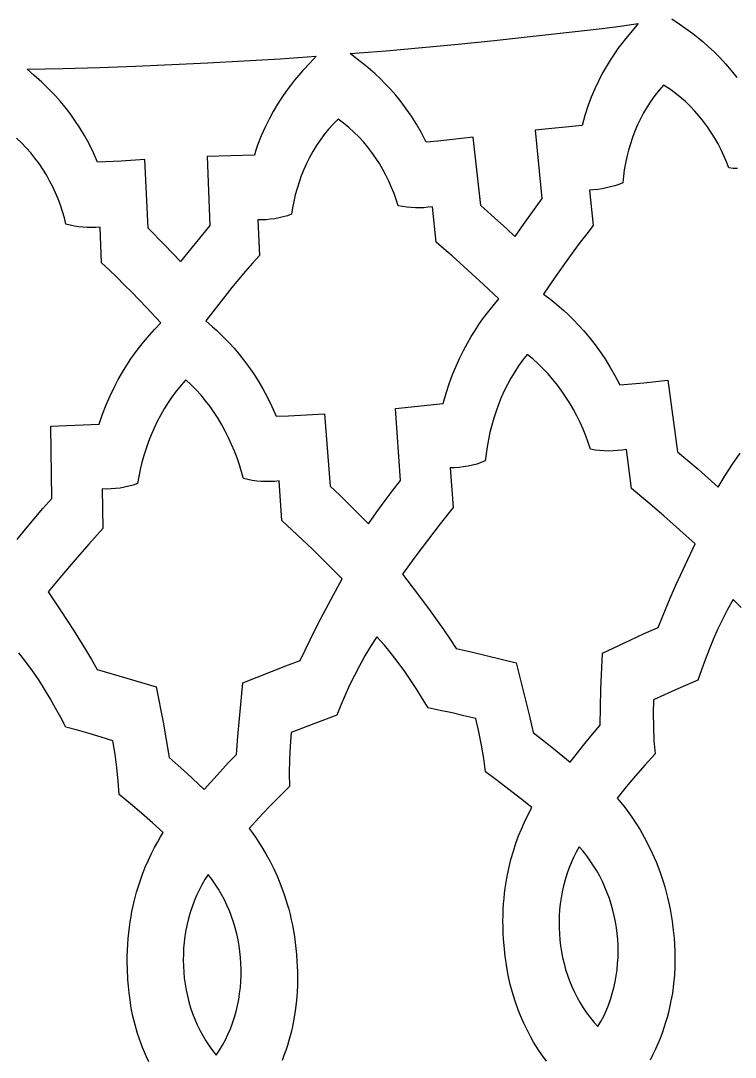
# Model space of a CAD drawing. Extents: x -550 to 550, y -550 to 550.
# Drawn here: x 6.1 to 53.7, y -425.7 to -356.7 of the extents above; entities that cross this region are included whole.
import ezdxf

# ---------------------------------------------------------------- set-up
doc = ezdxf.new("R2010")
doc.units = 0
doc.layers.add('LAYER_1', color=18, linetype='CONTINUOUS')
doc.layers.add('LAYER_10', color=4, linetype='CONTINUOUS')

msp = doc.modelspace()

# ---------------------------------------------------------------- linework, layer by layer
at = {"layer": 'LAYER_1'}
msp.add_lwpolyline([(0, 549.9999999999998, 0.4142135623730951), (-550, -4.34e-14, 0.4142135623730951), (0, -549.9999999999998, 0.4142135623730951), (550, -4.34e-14, 0.4142135623730951)], format="xyb", close=True, dxfattribs=at)
for points in [[(49.43655776977539, -356.5488891601562), (49.93269915495598, -356.8815768533098), (50.52149219735655, -357.2932883211879), (50.84415776855409, -357.5326547057844), (51.18221586830434, -357.7964291162249), (51.53307636802321, -358.0861622465635), (51.89414913912659, -358.4034047908547), (52.2628440530304, -358.7497074431526), (52.63657098115054, -359.1266208975114), (53.01273979490292, -359.5356958479856), (53.38876036570345, -359.9784829886293), (53.76204256496802, -360.4565330134967)], [(53.80996377332261, -366.5230067789379), (53.52480600864261, -366.5019443227186), (53.24172210693359, -366.4683227539062), (53.08400098865577, -366.0638340592049), (52.91102210684299, -365.6626208225478), (52.72279917095163, -365.2657011018217), (52.51934589043807, -364.8740929549132), (52.30067597475868, -364.4888144397088), (52.06680313336983, -364.1108836140952), (51.81774107572791, -363.7413185359591), (51.55350351128929, -363.3811372631869), (51.27410414951035, -363.0313578536654), (50.97955669984745, -362.6929983652811), (50.66987487175699, -362.3670768559208), (50.34507237469533, -362.0546113834708), (50.00516291811885, -361.7566200058179), (49.65016021148393, -361.4741207808488), (49.28007796424694, -361.2081317664498), (48.89492988586426, -360.9596710205078), (48.59090252611531, -361.3055872698352), (48.30594947087014, -361.664073287202), (48.03981421534458, -362.0341709526643), (47.7922402547545, -362.4149221462782), (47.56297108431575, -362.8053687480996), (47.35175019924418, -363.2045526381846), (47.15832109475564, -363.6115156965892), (46.98242726606598, -364.0252998033695), (46.82381220839105, -364.4449468385815), (46.68221941694673, -364.8694986822812), (46.55739238694885, -365.2979972145246), (46.44907461361326, -365.7294843153679), (46.35700959215583, -366.1630018648669), (46.28094081779239, -366.5975917430778), (46.22061178573882, -367.0322958300567), (46.17576599121094, -367.4661560058594), (45.91054623554222, -367.5692079562505), (45.64015041584236, -367.660509706334), (45.36540731709911, -367.7398511236744), (45.08714572430027, -367.807022075836), (44.80619442243362, -367.8618124303835), (44.52338219648696, -367.904012054881), (44.23953783144805, -367.9334108168932), (43.95549011230469, -367.9497985839844), (44.21244430541992, -370.3070983886719), (43.77503744066272, -370.8595158399792), (43.34665714481623, -371.4189917808662), (42.92613934779088, -371.9845452277193), (42.51231997949708, -372.5551951969249), (41.70012024874579, -373.7078607679391), (40.9007453918457, -374.869140625), (41.38125950465992, -375.2379917290685), (41.65302778449951, -375.4565893740241), (41.94270794597884, -375.6994580586564), (42.24797828861145, -375.9677150162621), (42.56651711191087, -376.262477480138), (42.89600271539066, -376.5848626835812), (43.23411339856436, -376.9359878598882), (43.57852746094552, -377.316970242356), (43.9269232020477, -377.7289270642812), (44.27697892138443, -378.1729755589607), (44.62637291846926, -378.6502329596916), (44.97278349281574, -379.1618164997703), (45.31388894393741, -379.7088434124938), (45.64736757134784, -380.2924309311589), (45.97089767456055, -380.9136962890625), (47.56999703069056, -380.7739314933874), (48.36879019246891, -380.69619362919), (49.16657638549805, -380.6091003417969), (49.82907485961914, -385.3741760253906), (50.51034654947014, -385.9502308336382), (51.18618112495308, -386.5327951398693), (51.85611862703419, -387.1222506029724), (52.51969909667969, -387.7189788818359), (52.99960501465564, -386.9595057197563), (53.48753226815863, -386.2052641479969), (53.98294556195975, -385.4560145561942)], [(5.852840900421143, -391.2073211669922), (6.420034481762789, -390.5140028507639), (6.994589989797527, -389.8268852397), (7.575991714443207, -389.1456556057099), (8.163723945617676, -388.4700012207031), (8.108628273010254, -383.6593627929688), (11.3153247833252, -383.5270690917969), (11.5444700938392, -382.8643882275835), (11.78864961627456, -382.2374002806774), (12.04543746027782, -381.6453505057707), (12.31240773549549, -381.0874841575551), (12.58713455157411, -380.5630464907227), (12.8671920181602, -380.0712827599654), (13.15015424490028, -379.6114382199752), (13.43359534144088, -379.1827581254439), (13.71508941742852, -378.7844877310636), (13.99221058250974, -378.4158722915261), (14.26253294633105, -378.0761570615233), (14.52363061853899, -377.7645872957474), (15.00844832670084, -377.2228651756436), (15.42725658416748, -376.78466796875), (14.46213411009141, -375.7624376291117), (13.48526354828323, -374.7511472283363), (12.99065058635903, -374.2516594242105), (12.49097402475713, -373.7573725078263), (11.98552500422931, -373.2691084468592), (11.47359466552734, -372.7876892089844), (11.37631893157959, -370.4176635742188), (11.09177092892377, -370.4370773954037), (10.80580575759883, -370.4434665251913), (10.51926283671401, -370.4369742816026), (10.23298158537853, -370.4177439826586), (9.947801422701644, -370.3859189463803), (9.664561767792577, -370.3416424907887), (9.384102039760563, -370.2850579339049), (9.107261657714844, -370.21630859375), (8.99885894828379, -369.7948030227454), (8.874920155946796, -369.3747474884464), (8.73533882222965, -368.95714351436), (8.580008488658153, -368.5429926239937), (8.408822696758092, -368.1332963408544), (8.221674988055259, -367.7290561884493), (8.018458904075446, -367.3312736902857), (7.799067986344447, -366.9409503698708), (7.563395776388054, -366.5590877507119), (7.311335815732059, -366.1866873563159), (7.042781645902256, -365.8247507101902), (6.757626808424435, -365.474279335842), (6.455764844824389, -365.1362747567783), (6.137089296627911, -364.8117384965066), (5.801493705360793, -364.5016720785337)], [(54.06753057223659, -395.7309391677771), (53.53268241882324, -395.1969909667969), (53.16007091450616, -395.85986435873), (52.81499405019177, -396.5253312471108), (52.49497958344114, -397.1934478574054), (52.1975552718154, -397.8642704150802), (51.92024887287563, -398.5378551456014), (51.66058814418295, -399.2142582744353), (51.41610084329844, -399.8935360270481), (51.1843147277832, -400.5757446289062), (49.69567166978385, -401.2193791190195), (48.9536021228159, -401.5462236500821), (48.21610260009766, -401.8831176757812), (48.2002352458576, -402.7842319963049), (48.21301682221878, -403.6858498132173), (48.25434457578844, -404.5866142567241), (48.32411575317383, -405.4851684570312), (47.67138606309554, -406.2026962178118), (47.03320495074837, -406.933452665048), (46.4096875754904, -407.6767766030023), (45.80094909667969, -408.4320068359375), (46.0221407215063, -408.6931425679637), (46.26152565548232, -408.989902893305), (46.51551778388223, -409.3225548989975), (46.78053099198056, -409.691365672077), (47.0529791650518, -410.0966022995798), (47.32927618837046, -410.5385318685416), (47.60583594721106, -411.0174214659984), (47.87907232684808, -411.5335381789864), (48.14539921255604, -412.0871490945415), (48.40123048960946, -412.6785212996996), (48.64298004328283, -413.3079218814968), (48.75745351300027, -413.6369662783337), (48.86706175885065, -413.975617926969), (48.97135651649327, -414.323910213282), (49.06988952158744, -414.6818765231523), (49.16221250979248, -415.0495502424593), (49.2478772167677, -415.4269647570825), (49.32643537817241, -415.8141534529016), (49.39743872966593, -416.2111497157958), (49.46043900690756, -416.6179869316449), (49.51498794555664, -417.0346984863281), (49.58989600506453, -417.7577771789596), (49.62101942232664, -418.1788863159525), (49.64285655669902, -418.6368784937025), (49.6516080022603, -419.1296310974394), (49.6434743530891, -419.6550215123924), (49.61465620326406, -420.2109271237912), (49.5613541468638, -420.7952253168651), (49.47976877796694, -421.4057934768435), (49.42718253698186, -421.7202654773062), (49.3661006906521, -422.0405089889561), (49.29604831323751, -422.3662586849468), (49.21655047899792, -422.6972492384322), (49.12713226219314, -423.0332153225658), (49.02731873708301, -423.3738916105012), (48.91663497792735, -423.7190127753923), (48.79460605898601, -424.0683134903928), (48.66075705451879, -424.4215284286562), (48.51461303878553, -424.7783922633363), (48.35569908604606, -425.1386396675867), (48.18354027056021, -425.5020053145611), (47.9976616665878, -425.8682238774133)], [(41.09133294497579, -425.9344776913265), (40.86011604131986, -425.6153380640365), (40.64223746088946, -425.2967473972608), (40.43727954160782, -424.9790706718936), (40.24482462139816, -424.6626728688286), (40.06445503818371, -424.3479189689599), (39.89575312988769, -424.0351739531814), (39.73830123443334, -423.7248028023872), (39.59168168974388, -423.417170497471), (39.45547683374254, -423.1126420193269), (39.21264053949712, -422.5143564669309), (39.00645105508288, -421.9328659923507), (38.83356708388565, -421.3710904427379), (38.69064732929128, -420.8319496652442), (38.57435049468555, -420.3183635070212), (38.48133528345428, -419.8332518152205), (38.40826039898329, -419.3795344369937), (38.35178454465841, -418.9601312194925), (38.27526473999023, -418.2359466552734), (38.24203900082129, -417.8174453021655), (38.219163513944, -417.4068550217337), (38.20618957517654, -417.0042345534263), (38.2026684803371, -416.6096426366914), (38.20815152524386, -416.2231380109774), (38.22219000571501, -415.8447794157324), (38.24433521756874, -415.4746255904046), (38.27413845662323, -415.1127352744424), (38.31115101869668, -414.7591672072939), (38.35492419960727, -414.4139801284074), (38.4609576012126, -413.7489838932132), (38.58864902798472, -413.1182164844457), (38.73440884646911, -412.5221478176908), (38.89464742321127, -411.9612478085343), (39.0657751247567, -411.435986372562), (39.24420231765089, -410.9468334253598), (39.42633936843932, -410.4942588825137), (39.60859664366748, -410.0787326596094), (39.78738450988088, -409.7007246722328), (40.12019348144531, -409.0591430664062), (39.36382435955903, -408.4480994272091), (38.59782270432096, -407.8489818196021), (37.82256633602152, -407.261881480905), (37.03843307495117, -406.6868896484375), (36.9196544499243, -405.7917690732679), (36.77259346072077, -404.9004009604871), (36.59748445178917, -404.0141164861151), (36.39456176757812, -403.1342468261719), (35.60350606289311, -402.9405903729144), (34.80977478664803, -402.7578591142672), (34.01357711469858, -402.5862053175294), (33.21512222290039, -402.42578125), (32.84691757163576, -401.8102197929653), (32.46687798784603, -401.2002280035358), (32.07257498445246, -400.5962955527574), (31.66158007437632, -399.9989121116758), (31.23146477053889, -399.4085673513369), (30.77980058586141, -398.8257509427865), (30.30415903326515, -398.2509525570704), (29.80211162567139, -397.6846618652344), (29.39040134872328, -398.3227420257336), (29.0060307561456, -398.9651248800996), (28.64652847741662, -399.6117103609605), (28.30942314201463, -400.262398400945), (27.99224337941791, -400.9170889326815), (27.69251781910474, -401.5756818887984), (27.40777509055341, -402.2380772019243), (27.13554382324219, -402.9041748046875), (25.61201071897285, -403.4718703531441), (24.09634017944336, -404.0603637695312), (24.02658603442776, -404.9587125060172), (23.98541562632802, -405.8592795015862), (23.97279766659992, -406.7607029621825), (23.98870086669922, -407.66162109375), (23.29413178135979, -408.3366413909486), (22.61329030910761, -409.0257803578058), (21.94633123585997, -409.7283810744711), (21.29340934753418, -410.4437866210938), (21.4985272010145, -410.7180880326758), (21.71969586352314, -411.0290453409826), (21.95331772692189, -411.3767125627085), (22.1957951830726, -411.7611437145475), (22.44353062383707, -412.1823928131939), (22.69292644107714, -412.6405138753416), (22.94038502665461, -413.1355609176849), (23.18230877243132, -413.667587956918), (23.41510007026908, -414.2366490097349), (23.63516131202972, -414.8427980928299), (23.83889488957504, -415.4860892228969), (23.93351455172379, -415.8216799357619), (24.02270319476689, -416.1665764166303), (24.10601111768707, -416.5207854175887), (24.18298861946707, -416.8843136907241), (24.25318599908961, -417.257167988123), (24.31615355553741, -417.6393550618724), (24.37144158779321, -418.0308816640589), (24.41860039483972, -418.4317545467695), (24.4571802756597, -418.8419804620908), (24.48673152923584, -419.2615661621094), (24.51830440398175, -419.987310475423), (24.52425172661398, -420.4092654163107), (24.51874133489596, -420.8674704299635), (24.49809950043536, -421.3595716788397), (24.45865249483984, -421.8832153253975), (24.39672658971708, -422.4360475320954), (24.30864805667473, -423.0157144613916), (24.19074316732047, -423.6198622757443), (24.11945779890377, -423.9303809405851), (24.03933819326198, -424.246137137612), (23.94992513434603, -424.5668366371322), (23.8507594061069, -424.8921852094529), (23.74138179249555, -425.2218886248815), (23.62133307746293, -425.5556526537253), (23.49015404496, -425.8931830662916)], [(14.6198988050505, -425.978229224304), (14.47040781085737, -425.6570592325236), (14.3319222221785, -425.3389488123844), (14.20400991731226, -425.024233560382), (14.08623877455705, -424.7132490730112), (13.87939148857317, -424.1038147781462), (13.70792339061387, -423.5133306997517), (13.56837750706618, -422.9444816097896), (13.45729686431712, -422.3999522802219), (13.3712244887537, -421.8824274830109), (13.30670340676294, -421.3945919901185), (13.26027664473186, -420.9391305735068), (13.22848722904747, -420.5187280051379), (13.19499254226685, -419.7938385009766), (13.18680039836129, -419.3727626291777), (13.18844372161481, -418.9602124818302), (13.19947357037534, -418.5562212749043), (13.21944100299084, -418.1608222243698), (13.24789707780925, -417.7740485461968), (13.28439285317853, -417.3959334563552), (13.32847938744663, -417.0265101708151), (13.37970773896149, -416.6658119055464), (13.43762896607107, -416.3138718765193), (13.5017941271233, -415.9707232997038), (13.64706048444757, -415.3109333665872), (13.81191527771788, -414.6867078339569), (13.99276697371784, -414.0983124295728), (14.18602403923103, -413.5460128811952), (14.38809494104106, -413.0300749165841), (14.59538814593152, -412.5507642634994), (14.80431212068601, -412.1083466497015), (15.01127533208811, -411.7030878029503), (15.21268624692143, -411.3352534510059), (15.40495333196957, -411.0051093216285), (15.58448505401611, -410.7129211425781), (14.86892659987911, -410.0620960623339), (14.14036441264521, -409.4256036233043), (13.40050177873227, -408.8021775977201), (12.65104198455811, -408.1905517578125), (12.58599363156468, -407.2896680066954), (12.49249114575893, -406.3908384280147), (12.37069438483372, -405.4954040274165), (12.22076320648193, -404.6047058105469), (11.44270958486364, -404.3618253828554), (10.66130479115034, -404.129676672145), (9.876745322580259, -403.9084342542683), (9.089227676391602, -403.6982727050781), (8.758454282171758, -403.0608041216023), (8.415538114201723, -402.4281720282894), (8.058026777391808, -401.8007107916796), (7.683467876652327, -401.1787547783133), (7.289409016893591, -400.5626383547306), (6.873397803025913, -399.9526958874716), (6.432981839959606, -399.3492617430767), (5.96570873260498, -398.7526702880859)]]:
    msp.add_lwpolyline(points, dxfattribs=at)
for points in [[(38.99806022644043, -371.0446929931641), (38.43489415667425, -370.5172090014644), (37.86610233545859, -369.9959326118503), (36.7164421081543, -368.9670104980469), (36.21701049804688, -364.4169616699219), (34.65298724136041, -364.6009027310496), (33.87000454999941, -364.684196325577), (33.08631134033203, -364.7602233886719), (32.93128602390337, -364.4482265947163), (32.77271273295911, -364.1462100104917), (32.44626030766658, -363.5714222542271), (32.10963022473999, -363.0344696858605), (31.76549864446495, -362.5339618713748), (31.41654172712701, -362.0685083767527), (31.06543563301176, -361.636718767977), (30.71485652240477, -361.2372026110303), (30.36748055559162, -360.8685694718953), (30.02598389285788, -360.5294289165549), (29.69304269448913, -360.2183905109919), (29.37133312077094, -359.9340638211888), (29.06353133198889, -359.6750584131285), (28.5003557503755, -359.2274497061668), (28.02492523193359, -358.8644409179688), (30.42730333641819, -358.6711026509039), (32.82875877014636, -358.4650569910468), (35.22856408210701, -358.2401707323949), (37.62599182128906, -357.9903106689453), (40.02255368218473, -357.729664951594), (42.41871004177585, -357.4661484715731), (44.81236715440482, -357.1838788922403), (46.00760419759051, -357.0307484601311), (47.20143127441406, -356.8669738769531), (46.81462427757991, -357.3208118298102), (46.3583730461793, -357.8741029484189), (46.1115205877673, -358.1901373434994), (45.85608476501457, -358.533547708361), (45.59499147602139, -358.9051716024514), (45.33116661888805, -359.3058465852184), (45.06753609171484, -359.7364102161096), (44.80702579260205, -360.1977000545729), (44.55256161964999, -360.6905536600558), (44.30706947095892, -361.2158085920063), (44.07347524462915, -361.774302409872), (43.85470483876097, -362.3668726731006), (43.65368415145468, -362.9943569411398), (43.56074429541857, -363.3214535642909), (43.47333908081055, -363.6575927734375), (40.33810424804688, -363.9620971679688), (40.79560852050781, -368.5167541503906), (39.88612988561766, -369.7729467317248), (39.43870303461296, -370.4063946908523)], [(16.73820400238037, -372.7082672119141), (16.20752573777341, -372.1465410229926), (15.67085528539537, -371.5906617159015), (14.58463191986084, -370.4917602539062), (14.35819911956787, -365.9199829101562), (12.78606996845802, -366.0159393286701), (11.21333599090576, -366.1004943847656), (11.07720077387402, -365.7792799482897), (10.93693143078419, -365.4678190340878), (10.64536688823607, -364.873544774126), (10.34139540687295, -364.3164456081208), (10.02777003030638, -363.7952955393129), (9.707243802147905, -363.308868570943), (9.382569766009073, -362.8559387062517), (9.056500965501431, -362.4352799484797), (8.73179044423653, -362.0456663008677), (8.411191245825918, -361.6858717666562), (8.097456413881138, -361.3546703490861), (7.793338992013743, -361.0508360513979), (7.50159202383528, -360.7731428768324), (6.966221622991339, -360.2912759100317), (6.513369560241699, -359.8992614746094), (8.922973027561063, -359.8516689341981), (11.3322643058861, -359.7850350741028), (13.7410909651426, -359.6995180153351), (16.14930057525635, -359.5952758789062), (18.55714080892769, -359.480321464882), (20.96440283443947, -359.3561309652674), (23.37034823315204, -359.2130699293083), (24.57259644163374, -359.1314521943386), (25.77423858642578, -359.04150390625), (25.36008836741777, -359.4721467174988), (24.87155935803951, -359.9988404525442), (24.6064874397655, -360.3006702109435), (24.33132238326369, -360.6294692536355), (24.04889804165567, -360.9862230984015), (23.76204826806302, -361.3719172630225), (23.47360691560733, -361.7875372652797), (23.1864078374102, -362.2340686229544), (22.90328488659321, -362.7124968538278), (22.62707191627793, -363.2238074756809), (22.36060277958596, -363.7689860062951), (22.1067113296389, -364.3490179634514), (21.86823141955832, -364.9648888649313), (21.75565637106846, -365.286571894099), (21.64799690246582, -365.6175842285156), (18.49971580505371, -365.7247009277344), (18.68400955200195, -370.2984619140625), (17.70088772531135, -371.4949350053095), (17.21630440710939, -372.0989682078687)], [(29.23819828033447, -390.1595001220703), (29.76277049161367, -389.4318123724369), (30.29507627091618, -388.7098651335128), (30.83457161213304, -387.9933712226077), (31.38071250915527, -387.2820434570312), (31.03801345825195, -382.4832153320312), (34.23030471801758, -382.1500854492188), (34.41897238714736, -381.4765772304825), (34.62503168518806, -380.8378721467704), (34.84597858423074, -380.2333386357988), (35.07930905636648, -379.6623451352839), (35.32251907368637, -379.1242600829419), (35.57310460828143, -378.6184519164891), (35.82856163224278, -378.1442890736416), (36.08638611766149, -377.7011399921158), (36.34407403662861, -377.2883731096279), (36.59912136123522, -376.9053568638941), (36.8490240635724, -376.5514596926307), (37.09127811573123, -376.2260500335539), (37.54282415787806, -375.6581670028251), (37.9337272644043, -375.1966552734375), (36.90602499116653, -374.2310216318982), (35.86937501085001, -373.2747528549459), (34.81796798317733, -372.3351374967119), (34.28491515774574, -371.8738525227806), (33.74599456787109, -371.4194641113281), (33.50716781616211, -369.0596618652344), (33.22447884514979, -369.0968633222597), (32.93955809509946, -369.1211687736638), (32.65325321698136, -369.1326626866485), (32.36641186176567, -369.1314295284155), (32.07988168042259, -369.1175537661668), (31.79451032392232, -369.0911198671041), (31.51114544323508, -369.0522122984291), (31.23063468933105, -369.0009155273438), (31.097284949092, -368.5871778356243), (30.94851518066467, -368.1758060273012), (30.78427819926301, -367.7678116878748), (30.60452682010097, -367.3642064028458), (30.40921385839251, -366.9660017577145), (30.19829212935159, -366.5742093379814), (29.97171444819216, -366.189840729147), (29.72943363012818, -365.8139075167118), (29.4714024903736, -365.4474212861761), (29.19757384414238, -365.0913936230406), (28.90790050664846, -364.7468361128056), (28.60233529310582, -364.4147603409718), (28.28083101872841, -364.0961778930395), (27.94334049873017, -363.7921003545091), (27.58981654832506, -363.5035393108812), (27.22021198272705, -363.2315063476562), (26.89562153672316, -363.5579772831446), (26.58935973429465, -363.8982370689588), (26.3012305850362, -364.2513052320153), (26.03103809854248, -364.6162012992302), (25.77858628440818, -364.99194479752), (25.54367915222798, -365.3775552538011), (25.32612071159655, -365.7720521949899), (25.12571497210858, -366.1744551480027), (24.94226594335873, -366.5837836397559), (24.77557763494169, -366.9990571971658), (24.62545405645214, -367.4192953471489), (24.49169921748476, -367.8435176166215), (24.37411712763422, -368.2707435325), (24.27251179649521, -368.6999926217007), (24.1866872336624, -369.1302844111401), (24.11644744873047, -369.5606384277344), (23.84739802575349, -369.6540585605331), (23.57307179227431, -369.7341210577941), (23.29447412493426, -369.8007725991745), (23.01261040037472, -369.8539598643309), (22.72848599523702, -369.8936295329206), (22.44310628616253, -369.9197282846006), (22.15747664979259, -369.9322027990279), (21.87260246276855, -369.9309997558594), (21.98812294006348, -372.2994689941406), (21.51841518121653, -372.8233012001207), (21.05728732571443, -373.3547331001032), (20.60363721901435, -373.8927138978787), (20.15636270657345, -374.436192797238), (19.27653184629784, -375.5354417158711), (18.40897750854492, -376.6440734863281), (18.86655579305453, -377.0422294632582), (19.12474208815632, -377.2773602695686), (19.39935243700694, -377.5378253127022), (19.68800630349449, -377.8245988613539), (19.98832315150711, -378.1386551842185), (20.29792244493291, -378.4809685499906), (20.61442364766002, -378.8525132273651), (20.93544622357655, -379.2542634850367), (21.25860963657063, -379.6871935917005), (21.58153335053039, -380.1522778160509), (21.90183682934393, -380.6504904267829), (22.21713953689938, -381.1828056925912), (22.52506093708487, -381.7501978821706), (22.82322049378852, -382.3536412642159), (23.10923767089844, -382.9941101074219), (23.91123731228626, -382.9705397496745), (24.71292855040716, -382.937030989791), (26.31567764282227, -382.8547668457031), (26.69205856323242, -387.6509704589844), (27.33777063808205, -388.2685425442177), (27.97768771077013, -388.8922491667761), (28.61132513896487, -389.5224488512101)], [(42.67545318603516, -406.0328521728516), (43.65808152225851, -404.7864111414407), (44.15763964015143, -404.1702080373434), (44.67146301269531, -403.5661315917969), (44.68574768832926, -402.3701503147723), (44.72230749523452, -401.1744889396904), (44.8207893371582, -398.7837829589844), (46.67086233041322, -397.9046806077549), (47.59962394413839, -397.4733680420812), (48.53632736206055, -397.0599365234375), (48.81373302653901, -396.3522361339242), (49.10335831761348, -395.6494346245266), (49.40340587974685, -394.9508696923048), (49.71207835740206, -394.2558790343189), (50.34810863712976, -392.8739713292956), (50.9970703125, -391.4984130859375), (49.95475284534407, -390.5615464560778), (48.90228813029234, -389.6359532984842), (47.83902606792891, -388.722827827586), (46.76431655883789, -387.8233642578125), (46.4233283996582, -385.2085266113281), (46.12867171076226, -385.2577055008386), (45.83100651280125, -385.2925828473036), (45.53133173992435, -385.313249534326), (45.23064632628069, -385.3197964455088), (44.92994920601943, -385.3123144644552), (44.63023931328971, -385.2908944747682), (44.33251558224068, -385.2556273600509), (44.03777694702148, -385.2066040039062), (43.88434331936438, -384.755554790326), (43.71551141082029, -384.3069176237271), (43.53143695512168, -383.8617766757011), (43.33227568600103, -383.4212161178389), (43.11818333719081, -382.9863201217315), (42.88931564242352, -382.5581728589701), (42.64582833543162, -382.1378585011458), (42.38787714994761, -381.7264612198499), (42.11561781970396, -381.3250651866732), (41.82920607843315, -380.9347545732069), (41.52879765986766, -380.5566135510421), (41.21454829773998, -380.1917262917699), (40.88661372578257, -379.8411769669815), (40.54514967772792, -379.506049748268), (40.19031188730852, -379.1874288072203), (39.82225608825684, -378.8863983154297), (39.52544469611566, -379.2604849703558), (39.24515142201457, -379.648846859459), (38.98130716301945, -380.0504069220966), (38.73384281619616, -380.4640880976258), (38.50268927861056, -380.8888133254038), (38.28777744732851, -381.3235055447877), (38.08903821941587, -381.7670876951349), (37.90640249193851, -382.2184827158025), (37.7398011619623, -382.6766135461478), (37.5891651265531, -383.1404031255281), (37.45442528277676, -383.6087743933004), (37.33551252769916, -384.0806502888221), (37.23235775838616, -384.5549537514504), (37.14489187190361, -385.0306077205424), (37.07304576531739, -385.5065351354556), (37.01675033569336, -385.9816589355469), (36.73965780938929, -386.0919967331805), (36.45588821310646, -386.1871736526285), (36.16665203564343, -386.2673094616283), (35.87315976579875, -386.3325239279169), (35.57662189237094, -386.3829368192315), (35.27824890415856, -386.4186679033093), (34.97925128996014, -386.4398369478874), (34.68083953857422, -386.4465637207031), (34.89095306396484, -389.0746459960938), (34.02055487221662, -390.1658704143356), (33.16724915156193, -391.2707230202677), (32.33100588210381, -392.3885600633315), (31.51179504394531, -393.5187377929688), (32.43697260891538, -394.7307432774769), (33.34782493697055, -395.9539736220665), (33.79399668701222, -396.5721563623687), (34.23192818765374, -397.1959752122634), (34.66006645883799, -397.8263734699415), (35.07685852050781, -398.4642944335938), (36.07809664054427, -398.6930395800825), (37.07583362239353, -398.9371614486059), (38.07311698121742, -399.1833446826702), (39.07299423217773, -399.4182739257812), (39.6660460420304, -401.7328930008499), (39.95022257576145, -402.8931452691951), (40.2126579284668, -404.058349609375), (40.84021603647738, -404.5364102328708), (41.45635506140847, -405.0294517279638)], [(18.31657314300537, -407.8534545898438), (19.37213270913539, -406.6713286932727), (19.90772948272968, -406.0877946266438), (20.45685386657715, -405.5172729492188), (20.54265998206202, -404.3247726549779), (20.65068385399084, -403.1339250515217), (20.89201545715332, -400.7543640136719), (22.79166910630687, -399.9932377917785), (23.74469805284111, -399.621129817425), (24.70455741882324, -399.2674255371094), (25.02476394829573, -398.5746837501726), (25.35575328015272, -397.886991124012), (25.69616149811646, -397.2037800740643), (26.04462468590917, -396.5244830157666), (26.76026030587046, -395.1753605358684), (27.49174880981445, -393.8350830078125), (26.50924997365276, -392.8424454704897), (25.51277637648625, -391.8636745265939), (24.50484771943355, -390.8966011704753), (23.48798370361328, -389.9390563964844), (23.30401229858398, -387.3083190917969), (23.00675137572245, -387.338918836242), (22.70738753486332, -387.3550368317376), (22.40691043955959, -387.356834670593), (22.10630975336429, -387.3444739451175), (21.80657513983041, -387.3181162476205), (21.50869626251099, -387.2779231704113), (21.21366278495903, -387.2240563057993), (20.92246437072754, -387.1566772460938), (20.79619985226505, -386.6966846064308), (20.65442592635366, -386.2381876879324), (20.49723340014243, -385.7822737995439), (20.32471308078043, -385.3300302502105), (20.13695577541673, -384.8825443488773), (19.93405229120039, -384.4409034044895), (19.71609343528048, -384.0061947259922), (19.48317001480607, -383.5795056223307), (19.23537283692622, -383.1619234024501), (18.97279270878999, -382.7545353752956), (18.69552043754646, -382.3584288498124), (18.40364683034468, -381.9746911349457), (18.09726269433374, -381.6044095396406), (17.77645883666268, -381.2486713728424), (17.44132606448059, -380.9085639434961), (17.09195518493652, -380.5851745605469), (16.77318713703093, -380.9399463438123), (16.47006770115838, -381.3100068286267), (16.18259176547514, -381.6942724115731), (15.91075421813748, -382.0916594892348), (15.65454994730164, -382.5010844581948), (15.4139738411239, -382.9214637150365), (15.18902078776052, -383.3517136563427), (14.97968567536776, -383.790750678697), (14.78596339210188, -384.2374911786823), (14.60784882611915, -384.6908515528817), (14.44533686557582, -385.1497481978786), (14.29842239862815, -385.613097510256), (14.16710031343242, -386.0798158865972), (14.05136549814489, -386.5488197234852), (13.9512128409218, -387.0190254175031), (13.86663722991943, -387.4893493652344), (13.58302856946007, -387.5838109376289), (13.29404799035416, -387.6652002105087), (13.00078046908864, -387.7328765069178), (12.70431098215044, -387.7861991499), (12.40572450602651, -387.8245274624992), (12.10610601720378, -387.8472207677593), (11.80654049216919, -387.8536383887241), (11.50811290740967, -387.8431396484375), (11.56064414978027, -390.4791259765625), (10.62647715415152, -391.5135652219193), (9.708577604309816, -392.5626891547446), (8.806943699487277, -393.6258405194749), (7.921573638916016, -394.7023620605469), (8.772619416783272, -395.9699028701134), (9.608710081261538, -397.2477608722713), (10.01713672715848, -397.8926746624554), (10.41701197212258, -398.5427067610475), (10.80673160862533, -399.1987035048008), (11.18469142913818, -399.8615112304688), (13.15136232488394, -400.4400561601963), (15.11571979522705, -401.0266723632812), (15.56932675247507, -403.3735756926982), (15.78363009893702, -404.5492251047718), (15.9759407043457, -405.728515625), (16.57388523849613, -406.2449480078645), (17.15951749046251, -406.7756276936597)], [(44.5258903503418, -423.6386108398438), (44.72387956105212, -423.2955061436656), (44.9060387888581, -422.9417049300914), (45.07238231003384, -422.5782415865891), (45.22292440085349, -422.2061505006273), (45.35767933759116, -421.8264660596742), (45.47666139652097, -421.4402226511981), (45.57988485391704, -421.0484546626674), (45.66736398605352, -420.6521964815503), (45.73911306920451, -420.2524824953151), (45.79514637964414, -419.8503470914303), (45.83547819364652, -419.4468246573641), (45.86012278748581, -419.0429495805848), (45.86909443743611, -418.6397562485607), (45.86240741977155, -418.2382790487602), (45.84007601076625, -417.8395523686515), (45.80211448669434, -417.4446105957031), (45.75389914151963, -417.052080495105), (45.69008407883561, -416.6593229133665), (45.61086459749617, -416.2672921685954), (45.51643599635516, -415.8769425788995), (45.40699357426644, -415.4892284623866), (45.28273263008388, -415.1051041371643), (45.14384846266135, -414.7255239213406), (44.9905363708527, -414.3514421330232), (44.82299165351181, -413.98381309032), (44.64140960949253, -413.6235911113387), (44.44598553764874, -413.2717305141872), (44.23691473683429, -412.9291856169732), (44.01439250590306, -412.5969107378045), (43.7786141437089, -412.275860194789), (43.52977494910568, -411.9669883060344), (43.26807022094727, -411.6712493896484), (43.07418025230433, -412.016664621419), (42.89548305487266, -412.3721339501358), (42.73198377313303, -412.7366946618006), (42.58368755156623, -413.1093840424155), (42.45059953465302, -413.4892393779822), (42.33272486687417, -413.8752979545028), (42.23006869271047, -414.266597057979), (42.14263615664268, -414.6621739744127), (42.07043240315157, -415.0610659898057), (42.01346257671793, -415.46231039016), (41.97173182182253, -415.8649444614775), (41.94524528294613, -416.2680054897601), (41.9340081045695, -416.6705307610096), (41.93802543117344, -417.0715575612278), (41.95730240723871, -417.4701231764167), (41.99184417724609, -417.8652648925781), (42.0366921231202, -418.2583115554232), (42.09756733680535, -418.6518661039547), (42.17427911634044, -419.044899347207), (42.26663675976436, -419.436382094215), (42.37444956511602, -419.825285154013), (42.49752683043433, -420.210579335636), (42.6356778537582, -420.5912354481183), (42.78871193312651, -420.9662243004946), (42.95643836657818, -421.3345167017995), (43.13866645215211, -421.6950834610677), (43.3352054878872, -422.0468953873337), (43.54586477182237, -422.3889232896323), (43.77045360199651, -422.720137976998), (44.00878127644852, -423.0395102584654), (44.26065709321732, -423.3460109430691)], [(19.11079597473145, -425.5382537841797), (19.32909263871012, -425.2081164175769), (19.53219470290759, -424.8663183286679), (19.7200579795662, -424.5138964549204), (19.89263828092826, -424.1518877338019), (20.04989141923608, -423.78132910278), (20.191773206732, -423.4032574993222), (20.31823945565834, -423.018709860896), (20.4292459782574, -422.6287231249692), (20.52474858677151, -422.2343342290091), (20.604703093443, -421.8365801104833), (20.66906531051418, -421.4364977068594), (20.71779105022737, -421.0351239556049), (20.7508361248249, -420.6334957941875), (20.76815634654908, -420.2326501600746), (20.76970752764223, -419.8336239907339), (20.75544548034668, -419.4374542236328), (20.73076584046511, -419.0424089489375), (20.69051434234986, -418.646218555839), (20.63483202228557, -418.24984349169), (20.56385991655691, -417.8542442038433), (20.47773906144855, -417.4603811396519), (20.37661049324514, -417.0692147464685), (20.26061524823133, -416.6817054716459), (20.12989436269179, -416.298813762537), (19.98458887291119, -415.9215000664944), (19.82483981517417, -415.5507248308713), (19.6507882257654, -415.1874485030202), (19.46257514096955, -414.8326315302941), (19.26034159707126, -414.4872343600457), (19.0442286303552, -414.1522174396279), (18.81437727710603, -413.8285412163935), (18.5709285736084, -413.5171661376953), (18.35657879920749, -413.8498554641619), (18.15683139437602, -414.1935257127373), (17.97174468507195, -414.547212704286), (17.80137699725326, -414.9099522596723), (17.64578665687794, -415.2807801997604), (17.50503198990396, -415.6587323454146), (17.3791713222893, -416.0428445174992), (17.26826297999193, -416.4321525368787), (17.17236528896985, -416.8256922244171), (17.09153657518102, -417.222499400979), (17.02583516458342, -417.6216098874286), (16.97531938313503, -418.0220595046301), (16.94004755679383, -418.4228840734479), (16.92007801151781, -418.8231194147463), (16.91546907326492, -419.2218013493896), (16.92627906799316, -419.6179656982422), (16.94759180019781, -420.0133239645283), (16.98488011440989, -420.4101320807929), (17.0380126594697, -420.8073553574432), (17.10685808421756, -421.2039591048859), (17.19128503749376, -421.5989086335283), (17.29116216813863, -421.9911692537773), (17.40635812499247, -422.3797062760401), (17.53674155689558, -422.7634850107235), (17.68218111268828, -423.1414707682347), (17.84254544121087, -423.5126288589806), (18.01770319130367, -423.8759245933683), (18.20752301180697, -424.2303232818049), (18.41187355156109, -424.5747902346973), (18.63062345940634, -424.9082907624525), (18.86364138418302, -425.2297901754775)]]:
    msp.add_lwpolyline(points, close=True, dxfattribs=at)
at = {"layer": 'LAYER_10'}
msp.add_lwpolyline([(-485, 0, 0.4142135623730952), (0, -484.9999999999998, 0.4142135623730952), (485, 0, 0.4142135623730954), (0, 484.9999999999998, 0.4142135623730952)], format="xyb", close=True, dxfattribs=at)

doc.saveas('drawing.dxf')
